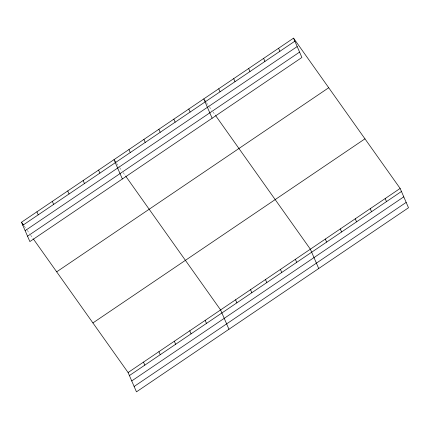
<?xml version="1.0" encoding="UTF-8"?>
<svg xmlns="http://www.w3.org/2000/svg" width="430" height="430" viewBox="0 0 430 430"><rect width="100%" height="100%" fill="white"/><g stroke="black" fill="none" stroke-linecap="round" stroke-linejoin="round"><path stroke-width="0.32" stroke-dasharray="2.15 1.61" d="M206.443 102.673L209.12 106.446M209.501 106.984L211.797 110.22M212.947 111.832L215.236 115.068M116.67 163.422L119.346 167.195M119.728 167.732L122.023 170.968M123.168 172.586L125.463 175.822M24.177 226.013L26.854 229.787M27.235 230.324L29.53 233.56M30.675 235.178L32.97 238.408"/><path stroke-width="0.64" d="M293.545 38.146L301.908 57.475L29.863 241.569L21.5 222.24L293.545 38.146L400.137 188.431L408.5 207.76L136.455 391.854L128.092 372.525L33.352 238.951M22.811 225.272L294.856 41.183M25.139 230.652L297.184 46.558M27.536 236.188L299.581 52.1M56.674 271.835L328.719 87.742M92.918 322.93L364.962 138.836M128.092 372.525L400.137 188.431M129.409 375.562L401.448 191.468M131.736 380.937L403.775 196.843M134.133 386.479L406.173 202.385M205.68 101.593L203.766 98.895L212.13 118.223M215.624 115.611L310.363 249.185L318.727 268.513M115.906 162.341L113.993 159.648L122.356 178.977M125.845 176.359L220.59 309.933L228.953 329.262M21.5 222.24L23.413 224.933M385.173 198.558L386.489 201.595M370.214 208.684L371.525 211.716M355.25 218.811L356.561 221.842M278.581 48.273L279.892 51.304M340.286 228.932L341.597 231.969M263.617 58.399L264.928 61.431M325.322 239.058L326.639 242.095M248.653 68.52L249.97 71.557M233.694 78.647L235.006 81.684M295.399 259.306L296.711 262.343M218.73 88.773L220.042 91.805M280.435 269.433L281.752 272.469M265.477 279.559L266.788 282.596M188.808 109.021L190.119 112.058M250.513 289.686L251.824 292.717M173.844 119.148L175.155 122.184M235.549 299.807L236.865 302.844M158.88 129.274L160.197 132.306M143.921 139.395L145.232 142.432M205.174 320.366L206.486 323.403M128.957 149.522L130.268 152.559M189.759 330.799L191.071 333.831M174.344 341.232L175.655 344.263M98.578 170.081L99.894 173.113M158.923 351.659L160.239 354.696M83.162 180.509L84.474 183.546M143.507 362.092L144.824 365.129M67.746 190.941L69.058 193.978M52.331 201.374L53.642 204.411M36.916 211.807L38.227 214.844"/></g></svg>
